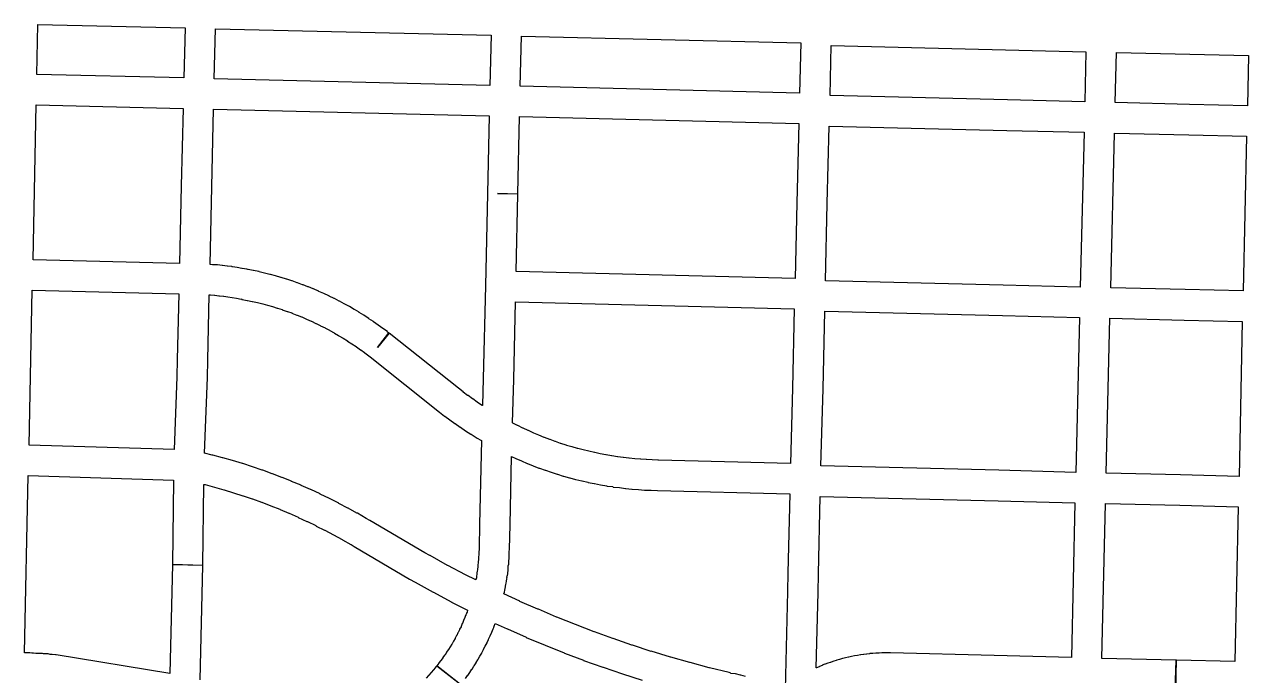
# Model space of a CAD drawing. Extents: x 0 to 1129, y 203 to 1017.
# Drawn here: x 342.27 to 387.69, y 618.94 to 643.09 of the extents above; entities that cross this region are included whole.
import ezdxf

# ---------------------------------------------------------------- set-up
doc = ezdxf.new("R2010")
doc.units = 0
doc.layers.get('0').update_dxf_attribs({"linetype": 'CONTINUOUS'})

msp = doc.modelspace()

# ---------------------------------------------------------------- linework, layer by layer
at = {"color": 1}
for points in [[(342.758889, 643.093004), (348.226956, 642.965982), (348.177556, 641.110382), (342.723622, 641.237382), (342.758889, 643.093004)], [(349.355845, 642.93776), (359.586378, 642.690826), (359.537, 640.82816), (349.306444, 641.08216), (349.355845, 642.93776)], [(360.715266, 642.662604), (371.072822, 642.408604), (371.030511, 640.545938), (360.665889, 640.807004), (360.715266, 642.662604)], [(372.201711, 642.309826), (381.656155, 642.084049), (381.613845, 640.221382), (378.742222, 640.291938), (372.1594, 640.454204), (372.201711, 642.309826)], [(382.785044, 642.055826), (387.688667, 641.942938), (387.646333, 640.073227), (385.494378, 640.122604), (382.742734, 640.19316), (382.785044, 642.055826)], [(342.6954, 640.115537), (348.149333, 639.981493), (348.085845, 637.102826), (348.022333, 634.231227), (342.582511, 634.365271), (342.6954, 640.115537)], [(349.278222, 639.953271), (359.508778, 639.699271), (359.445266, 636.827671), (359.367667, 633.398649), (359.290067, 629.955537), (359.261845, 628.960715), (359.254846, 628.960715), (359.078445, 629.073604), (359.064447, 629.087602), (358.902158, 629.200491), (358.88816, 629.20749), (358.725893, 629.334468), (358.711669, 629.334468), (358.549403, 629.454424), (358.542404, 629.461423), (358.37307, 629.602534), (358.366071, 629.602534), (355.797849, 631.641578), (355.367471, 631.105356), (355.783738, 631.648622), (355.73436, 631.683911), (355.73436, 631.69791), (355.565027, 631.817843), (355.395694, 631.944865), (355.388695, 631.944865), (355.219361, 632.064799), (355.212362, 632.071798), (355.043029, 632.177642), (355.043029, 632.191641), (354.866651, 632.297463), (354.866651, 632.304462), (354.859652, 632.304462), (354.690319, 632.410284), (354.68332, 632.410284), (354.68332, 632.417283), (354.506919, 632.516061), (354.506919, 632.52306), (354.49992, 632.52306), (354.323543, 632.628904), (354.133031, 632.727682), (354.133031, 632.734681), (354.126032, 632.734681), (353.949632, 632.833436), (353.942633, 632.833436), (353.766255, 632.932237), (353.759256, 632.932237), (353.575789, 633.016903), (353.575789, 633.023903), (353.561791, 633.023903), (353.378324, 633.115614), (353.371325, 633.115614), (353.187881, 633.193236), (353.187881, 633.200235), (353.173882, 633.200235), (352.990438, 633.284902), (352.983439, 633.284902), (352.800017, 633.362524), (352.785793, 633.362524), (352.602371, 633.43308), (352.595372, 633.440079), (352.588373, 633.440079), (352.397884, 633.510612), (352.390885, 633.510612), (352.200396, 633.58119), (352.186398, 633.58119), (351.995887, 633.644679), (351.988888, 633.644679), (351.791332, 633.708167), (351.784333, 633.708167), (351.586777, 633.764612), (351.579778, 633.764612), (351.38929, 633.821056), (351.375066, 633.821056), (351.17751, 633.870456), (350.97291, 633.919857), (350.97291, 633.926856), (350.965911, 633.926856), (350.761289, 633.962122), (350.761289, 633.969121), (350.75429, 633.969121), (350.563801, 634.00441), (350.556802, 634.00441), (350.521535, 634.011409), (350.514536, 634.011409), (350.338136, 634.046676), (350.331137, 634.046676), (350.161804, 634.074898), (350.154804, 634.074898), (349.985471, 634.10312), (349.978472, 634.10312), (349.964248, 634.110119), (349.801982, 634.124118), (349.787983, 634.124118), (349.611606, 634.15234), (349.604607, 634.15234), (349.428206, 634.173563), (349.421207, 634.173563), (349.251874, 634.180562), (349.244875, 634.180562), (349.237876, 634.180562), (349.153209, 634.187561), (349.21672, 637.073295), (349.278222, 639.953271)], [(360.637667, 639.678116), (371.002289, 639.417049), (370.924667, 636.481938), (370.861178, 633.673826), (360.510667, 633.927826), (360.574155, 636.799449), (359.819222, 636.820672), (360.574155, 636.813673), (360.637667, 639.678116)], [(372.131178, 639.325315), (378.714, 639.163049), (381.585622, 639.092493), (381.444511, 633.349271), (378.579933, 633.419826), (371.990067, 633.58916), (372.053556, 636.453715), (372.131178, 639.325315)], [(382.714511, 639.064271), (385.473222, 638.993715), (387.618111, 638.944338), (387.484067, 633.20816), (385.339178, 633.257537), (382.5734, 633.321049), (382.714511, 639.064271)], [(342.554289, 633.237105), (347.994111, 633.10306), (347.937667, 630.661815), (347.923668, 630.026838), (347.824891, 627.324549), (342.434446, 627.486838), (342.554289, 633.237105)], [(349.123, 633.060772), (349.151222, 633.060772), (349.172445, 633.060772), (349.320623, 633.046774), (349.327622, 633.046774), (349.482822, 633.025551), (349.497046, 633.025551), (349.645201, 633.011553), (349.6592, 633.011553), (349.807378, 632.990329), (349.814377, 632.990329), (349.976666, 632.962107), (350.131865, 632.940884), (350.138865, 632.940884), (350.301131, 632.905618), (350.301131, 632.912617), (350.33642, 632.905618), (350.33642, 632.891394), (350.343419, 632.891394), (350.526841, 632.856127), (350.541065, 632.856127), (350.717443, 632.820861), (350.731441, 632.813862), (350.907841, 632.778572), (351.105397, 632.729195), (351.105397, 632.736194), (351.281774, 632.67975), (351.288773, 632.67975), (351.465174, 632.630349), (351.472173, 632.630349), (351.64855, 632.566861), (351.655549, 632.566861), (351.824883, 632.51746), (351.831882, 632.503462), (352.008282, 632.447018), (352.02228, 632.447018), (352.184569, 632.390573), (352.184569, 632.383574), (352.375081, 632.313041), (352.38208, 632.313041), (352.551413, 632.242463), (352.558412, 632.242463), (352.727745, 632.164863), (352.734745, 632.164863), (352.904078, 632.087263), (352.911077, 632.087263), (353.08041, 632.002597), (353.087409, 632.002597), (353.242632, 631.924974), (353.25663, 631.917975), (353.418919, 631.840353), (353.432917, 631.826355), (353.588162, 631.748755), (353.595161, 631.741756), (353.75745, 631.650022), (353.764449, 631.643023), (353.919671, 631.558356), (353.93367, 631.544358), (354.088892, 631.459692), (354.095891, 631.452692), (354.251091, 631.353937), (354.25809, 631.346938), (354.413312, 631.24816), (354.575601, 631.142316), (354.5826, 631.135317), (354.730756, 631.029472), (354.74498, 631.029472), (354.886091, 630.92365), (354.89309, 630.909652), (355.041245, 630.796763), (355.048244, 630.796763), (355.090578, 630.761496), (357.665844, 628.715363), (357.856355, 628.567207), (357.863354, 628.567207), (358.053866, 628.426096), (358.23731, 628.292029), (358.244309, 628.28503), (358.427731, 628.150963), (358.441955, 628.150963), (358.625377, 628.016919), (358.632376, 628.016919), (358.829932, 627.896963), (358.836931, 627.889964), (359.02742, 627.770031), (359.02742, 627.763032), (359.041418, 627.763032), (359.224862, 627.65721), (359.154307, 624.55981), (359.140308, 623.663743), (359.140308, 623.656744), (359.140308, 623.600299), (359.12631, 623.536811), (359.12631, 623.480366), (359.12631, 623.416855), (359.12631, 623.409856), (359.119311, 623.353411), (359.119311, 623.289923), (359.112312, 623.233478), (359.105313, 623.16999), (359.105313, 623.113545), (359.105313, 623.106546), (359.091315, 623.057168), (359.091315, 623.042944), (359.084316, 622.993567), (359.077316, 622.866567), (359.070317, 622.817167), (359.070317, 622.810167), (359.056319, 622.753723), (359.056319, 622.746724), (359.04932, 622.690279), (359.04932, 622.68328), (359.042321, 622.640947), (359.042321, 622.633948), (359.035322, 622.577503), (359.035322, 622.570504), (359.014099, 622.506993), (359.014099, 622.48577), (358.633099, 622.676259), (358.6261, 622.676259), (357.969944, 623.021992), (357.962945, 623.028991), (357.320878, 623.388813), (357.313879, 623.388813), (357.123368, 623.494635), (355.077257, 624.694102), (354.950257, 624.771702), (354.618634, 624.962191), (354.611635, 624.96919), (354.604636, 624.96919), (354.280058, 625.152634), (354.26606, 625.152634), (353.934437, 625.329012), (353.927438, 625.336011), (353.588772, 625.505345), (353.581772, 625.512344), (353.243106, 625.67461), (353.236107, 625.67461), (353.236107, 625.681609), (352.890396, 625.843876), (352.883397, 625.843876), (352.537663, 625.992054), (352.530664, 625.999053), (352.177909, 626.140164), (352.177909, 626.147163), (352.17091, 626.147163), (351.825176, 626.288274), (351.818177, 626.288274), (351.465399, 626.429385), (351.4584, 626.429385), (351.105645, 626.556408), (351.091421, 626.563407), (351.084422, 626.563407), (350.731644, 626.68334), (350.724645, 626.68334), (350.364823, 626.803296), (350.350825, 626.803296), (349.99098, 626.916185), (349.983981, 626.916185), (349.624136, 627.022007), (349.617137, 627.022007), (349.250248, 627.120807), (349.243249, 627.120807), (349.23625, 627.120807), (348.946961, 627.19134), (349.052806, 629.992407), (349.066804, 630.634451), (349.123, 633.060772)], [(360.482444, 632.799728), (370.832956, 632.545728), (370.769444, 629.603572), (370.691845, 626.809572), (365.788222, 626.93655), (365.774224, 626.93655), (365.562557, 626.943549), (365.555558, 626.943549), (365.350936, 626.950548), (365.336938, 626.950548), (365.132338, 626.971771), (365.125339, 626.971771), (364.920716, 626.985769), (364.913717, 626.985769), (364.70205, 627.006993), (364.695051, 627.006993), (364.490452, 627.028216), (364.483452, 627.028216), (364.27883, 627.056438), (364.271831, 627.056438), (364.067231, 627.091727), (364.053233, 627.091727), (363.84861, 627.126993), (363.841611, 627.126993), (363.629945, 627.169327), (363.629945, 627.162328), (363.425322, 627.218772), (363.418323, 627.218772), (363.213723, 627.261128), (363.206724, 627.261128), (363.002102, 627.310506), (362.995103, 627.310506), (362.797547, 627.36695), (362.783549, 627.36695), (362.585993, 627.430461), (362.578994, 627.430461), (362.381439, 627.479839), (362.381439, 627.486838), (362.367441, 627.486838), (362.169885, 627.550327), (362.162886, 627.550327), (361.972397, 627.620882), (361.958173, 627.620882), (361.767684, 627.691438), (361.760685, 627.691438), (361.56313, 627.76906), (361.556131, 627.76906), (361.358575, 627.853727), (361.351576, 627.860726), (361.168109, 627.938348), (361.16111, 627.938348), (360.963554, 628.030059), (360.956555, 628.030059), (360.773088, 628.114726), (360.75909, 628.114726), (360.568579, 628.213504), (360.56158, 628.213504), (360.385179, 628.29817), (360.371181, 628.312169), (360.420581, 629.92788), (360.482444, 632.799728)], [(371.961845, 632.461061), (378.558778, 632.291728), (381.416289, 632.221172), (381.275178, 626.47795), (378.424734, 626.555572), (371.820734, 626.717839), (371.898333, 629.57535), (371.961845, 632.461061)], [(382.545178, 632.19295), (385.303889, 632.129439), (387.455845, 632.080061), (387.335889, 626.329795), (385.169845, 626.386239), (382.404067, 626.449728), (382.545178, 632.19295)], [(369.025808, 618.906854), (368.849408, 618.949164), (368.835409, 618.949164), (368.651965, 618.998564), (368.644966, 618.998564), (368.482699, 619.019788), (368.482699, 619.033786), (368.412144, 619.04801), (367.68541, 619.224387), (367.671412, 619.224387), (366.965857, 619.421943), (366.958857, 619.421943), (366.246235, 619.619498), (366.239236, 619.619498), (365.519569, 619.845276), (365.519569, 619.831278), (364.828125, 620.064123), (364.806902, 620.071122), (364.108413, 620.311011), (364.101414, 620.311011), (363.417036, 620.557944), (363.403038, 620.557944), (362.718638, 620.833122), (362.711639, 620.833122), (362.020194, 621.101233), (362.013195, 621.101233), (361.335862, 621.397566), (361.321864, 621.397566), (360.651575, 621.6939), (360.644575, 621.700899), (360.058953, 621.968987), (360.072951, 622.032498), (360.072951, 622.039498), (360.094174, 622.102986), (360.101174, 622.173542), (360.108173, 622.173542), (360.115172, 622.229986), (360.115172, 622.243985), (360.115172, 622.250984), (360.12917, 622.314495), (360.143168, 622.370939), (360.143168, 622.384938), (360.150167, 622.434338), (360.150167, 622.441337), (360.150167, 622.455335), (360.164391, 622.51178), (360.164391, 622.525778), (360.17139, 622.525778), (360.17839, 622.582222), (360.17139, 622.582222), (360.17839, 622.645711), (360.185389, 622.645711), (360.185389, 622.65271), (360.199387, 622.716221), (360.199387, 622.72322), (360.213385, 622.857287), (360.213385, 622.92782), (360.220384, 622.92782), (360.220384, 622.998398), (360.220384, 623.005398), (360.234382, 623.068886), (360.241382, 623.132398), (360.241382, 623.139397), (360.241382, 623.202885), (360.241382, 623.209884), (360.248381, 623.273396), (360.248381, 623.343951), (360.248381, 623.35095), (360.25538, 623.414462), (360.25538, 623.470906), (360.25538, 623.484904), (360.25538, 623.541349), (360.262379, 623.611904), (360.262379, 623.625903), (360.283602, 624.529014), (360.341333, 627.062624)], [(360.341333, 627.062624), (360.496556, 626.992046), (360.708222, 626.907379), (360.708222, 626.90038), (360.715221, 626.90038), (360.919844, 626.808669), (360.926843, 626.808669), (360.933842, 626.808669), (361.138442, 626.724003), (361.145441, 626.724003), (361.357108, 626.639336), (361.371106, 626.632337), (361.378105, 626.632337), (361.589749, 626.561781), (361.589749, 626.554782), (361.596748, 626.554782), (361.808415, 626.484204), (361.815414, 626.484204), (362.027103, 626.413671), (362.041101, 626.413671), (362.0481, 626.406672), (362.259767, 626.343161), (362.266766, 626.343161), (362.4855, 626.279672), (362.499498, 626.272673), (362.718209, 626.216228), (362.725208, 626.216228), (362.943919, 626.166828), (362.943919, 626.159829), (362.958143, 626.159829), (363.176854, 626.110429), (363.183853, 626.10343), (363.402564, 626.061074), (363.416562, 626.061074), (363.64234, 626.018763), (363.875162, 625.983474), (363.882161, 625.969476), (364.100872, 625.948253), (364.107871, 625.934255), (364.340716, 625.913031), (364.347715, 625.913031), (364.566448, 625.884809), (364.580447, 625.884809), (364.587446, 625.884809), (364.806157, 625.856587), (364.813156, 625.856587), (365.046, 625.842589), (365.271778, 625.821366), (365.278777, 625.821366), (365.292775, 625.821366), (365.511486, 625.814367), (365.518486, 625.814367), (365.75133, 625.807367), (370.661997, 625.687434), (370.598486, 622.745279), (370.584487, 622.053812), (370.492776, 618.420212)], [(348.784085, 618.78175), (348.882863, 623.029217), (347.753974, 623.057439), (347.662263, 619.014595), (343.435974, 619.706039), (343.428975, 619.706039), (343.421976, 619.706039), (343.287931, 619.720037), (343.280932, 619.720037), (343.273933, 619.720037), (343.217489, 619.727036), (343.146956, 619.741035), (343.139957, 619.741035), (343.132958, 619.741035), (343.027135, 619.748034), (343.013137, 619.748034), (342.970804, 619.748034), (342.935515, 619.755033), (342.872026, 619.755033), (342.801471, 619.762032), (342.794471, 619.762032), (342.730983, 619.762032), (342.716985, 619.762032), (342.681695, 619.762032), (342.604096, 619.77603), (342.590097, 619.77603), (342.533653, 619.77603), (342.463097, 619.783029), (342.399586, 619.783029), (342.300831, 619.783029), (342.293832, 619.783029), (342.286833, 619.783029), (342.26561, 619.783029), (342.406111, 626.357069)], [(342.406111, 626.357069), (347.796556, 626.19478), (347.754222, 623.055069), (348.883111, 623.033846), (348.925444, 626.032445), (348.960734, 626.025446), (348.967733, 626.025446), (349.32051, 625.926668), (349.32051, 625.933668), (349.666244, 625.827823), (349.673243, 625.827823), (350.018954, 625.721978), (350.025953, 625.721978), (350.371687, 625.609089), (350.378686, 625.609089), (350.717352, 625.496201), (350.724351, 625.496201), (351.055974, 625.369223), (351.069972, 625.369223), (351.401572, 625.235156), (351.408571, 625.235156), (351.747238, 625.108156), (351.754237, 625.101157), (352.07877, 624.960046), (352.092994, 624.960046), (352.417527, 624.818935), (352.424526, 624.804937), (352.749081, 624.656759), (352.76308, 624.656759), (353.080591, 624.501537), (353.08759, 624.487538), (353.405079, 624.332316), (353.412078, 624.332316), (353.729589, 624.162983), (353.736588, 624.155984), (354.054077, 623.98665), (354.068301, 623.979651), (354.371679, 623.796207), (354.385677, 623.796207), (354.50561, 623.725651), (356.558788, 622.512096), (356.763388, 622.399207), (357.426633, 622.032318), (357.433632, 622.032318), (357.440631, 622.032318), (358.103876, 621.67954), (358.110875, 621.67954), (358.110875, 621.665542), (358.710586, 621.369209), (358.689362, 621.291586), (358.689362, 621.277588), (358.682363, 621.277588), (358.654141, 621.199966), (358.647142, 621.192966), (358.647142, 621.171743), (358.633144, 621.164744), (358.611921, 621.094166), (358.562521, 620.988344), (358.562521, 620.981345), (358.520187, 620.875523), (358.513188, 620.868524), (358.470877, 620.762702), (358.470877, 620.748703), (358.414433, 620.656993), (358.414433, 620.642769), (358.365033, 620.536946), (358.351034, 620.529947), (358.308701, 620.431192), (358.301702, 620.424193), (358.245258, 620.325415), (358.245258, 620.318416), (358.188813, 620.219616), (358.188813, 620.212617), (358.132369, 620.113839), (358.12537, 620.10684), (358.061858, 620.008085), (358.061858, 620.001086), (357.99837, 619.902308), (357.99137, 619.895309), (357.927859, 619.810642), (357.927859, 619.796418), (357.871415, 619.704707), (357.857417, 619.690709), (357.786861, 619.606042), (357.786861, 619.599043), (357.730417, 619.507332), (357.716418, 619.493334), (357.645863, 619.408667), (357.645863, 619.401668), (357.568263, 619.302913), (358.45724, 618.611446)], [(371.792511, 625.588002), (378.396511, 625.425735), (381.246956, 625.348113), (381.119933, 619.604891), (378.2554, 619.68249), (374.403044, 619.781291), (374.396045, 619.781291), (374.382047, 619.781291), (374.311491, 619.781291), (374.205647, 619.781291), (374.198648, 619.781291), (374.191649, 619.781291), (374.092848, 619.781291), (374.085849, 619.781291), (373.980004, 619.774292), (373.973005, 619.774292), (373.874228, 619.774292), (373.867228, 619.774292), (373.85323, 619.774292), (373.747386, 619.760294), (373.740386, 619.760294), (373.634542, 619.753294), (373.627543, 619.746295), (373.528742, 619.739296), (373.521743, 619.739296), (373.514744, 619.739296), (373.415944, 619.725298), (373.408945, 619.718299), (373.394946, 619.718299), (373.303213, 619.7113), (373.289215, 619.7113), (373.18337, 619.690077), (373.176371, 619.683078), (373.070526, 619.669079), (373.063527, 619.669079), (372.957683, 619.647856), (372.851838, 619.619634), (372.844839, 619.619634), (372.738994, 619.598411), (372.633172, 619.570189), (372.619174, 619.570189), (372.513329, 619.534922), (372.50633, 619.534922), (372.407553, 619.5067), (372.400553, 619.5067), (372.400553, 619.499701), (372.301798, 619.471479), (372.294799, 619.471479), (372.196021, 619.43619), (372.189022, 619.43619), (372.182023, 619.42919), (372.083245, 619.393924), (372.076246, 619.393924), (371.977446, 619.358657), (371.970447, 619.358657), (371.871669, 619.323368), (371.86467, 619.316369), (371.765915, 619.281103), (371.758916, 619.267105), (371.660138, 619.231815), (371.653139, 619.224816), (371.64614, 619.224816), (371.716695, 622.025861), (371.730693, 622.717328), (371.792511, 625.588002)], [(382.375845, 625.319891), (385.141622, 625.256402), (387.307667, 625.199958), (387.180667, 619.456713), (385.0146, 619.513157), (385.007601, 619.513157), (384.979378, 618.384268), (387.15249, 618.327824), (387.02549, 612.60578), (384.845312, 612.655157), (382.086601, 612.718668), (382.220645, 618.44778), (384.972334, 618.384268), (385.007601, 619.513157), (382.248867, 619.576668), (382.375845, 625.319891)], [(358.633505, 618.837133), (358.704061, 618.942978), (358.718059, 618.942978), (358.788614, 619.055867), (358.795614, 619.055867), (358.866192, 619.1758), (358.873191, 619.1758), (358.943746, 619.288689), (358.950745, 619.295688), (359.021278, 619.408577), (359.021278, 619.422575), (359.091857, 619.52842), (359.091857, 619.535419), (359.105855, 619.542418), (359.162299, 619.655307), (359.169298, 619.655307), (359.23281, 619.775263), (359.23281, 619.782262), (359.303343, 619.902195), (359.303343, 619.916193), (359.366854, 620.029082), (359.366854, 620.036081), (359.430365, 620.14897), (359.430365, 620.162968), (359.48681, 620.282924), (359.48681, 620.289923), (359.543254, 620.409856), (359.550253, 620.416855), (359.550253, 620.423854), (359.606698, 620.536743), (359.606698, 620.550742), (359.656098, 620.670675), (359.656098, 620.677674), (359.677321, 620.727051), (359.68432, 620.741275), (359.68432, 620.748274), (359.691319, 620.748274), (359.691319, 620.769498), (359.733652, 620.87532), (360.178141, 620.670697), (360.18514, 620.670697), (360.876585, 620.360253), (360.883584, 620.360253), (360.883584, 620.353254), (361.582095, 620.063987), (361.589094, 620.063987), (362.29465, 619.781765), (362.301649, 619.774766), (363.007204, 619.506655), (363.014204, 619.506655), (363.014204, 619.499656), (363.733848, 619.245656), (363.740847, 619.245656), (364.453469, 618.9987), (364.460468, 618.9987), (365.187202, 618.765878)], [(358.448593, 618.604244), (357.56666, 619.302755), (357.538438, 619.267466), (357.531439, 619.260467), (357.453839, 619.161711), (357.44684, 619.154712), (357.362173, 619.055935), (357.355174, 619.048935), (357.270507, 618.950135), (357.256509, 618.943136), (357.171842, 618.844358)]]:
    msp.add_lwpolyline(points, dxfattribs=at)

doc.saveas('drawing.dxf')
